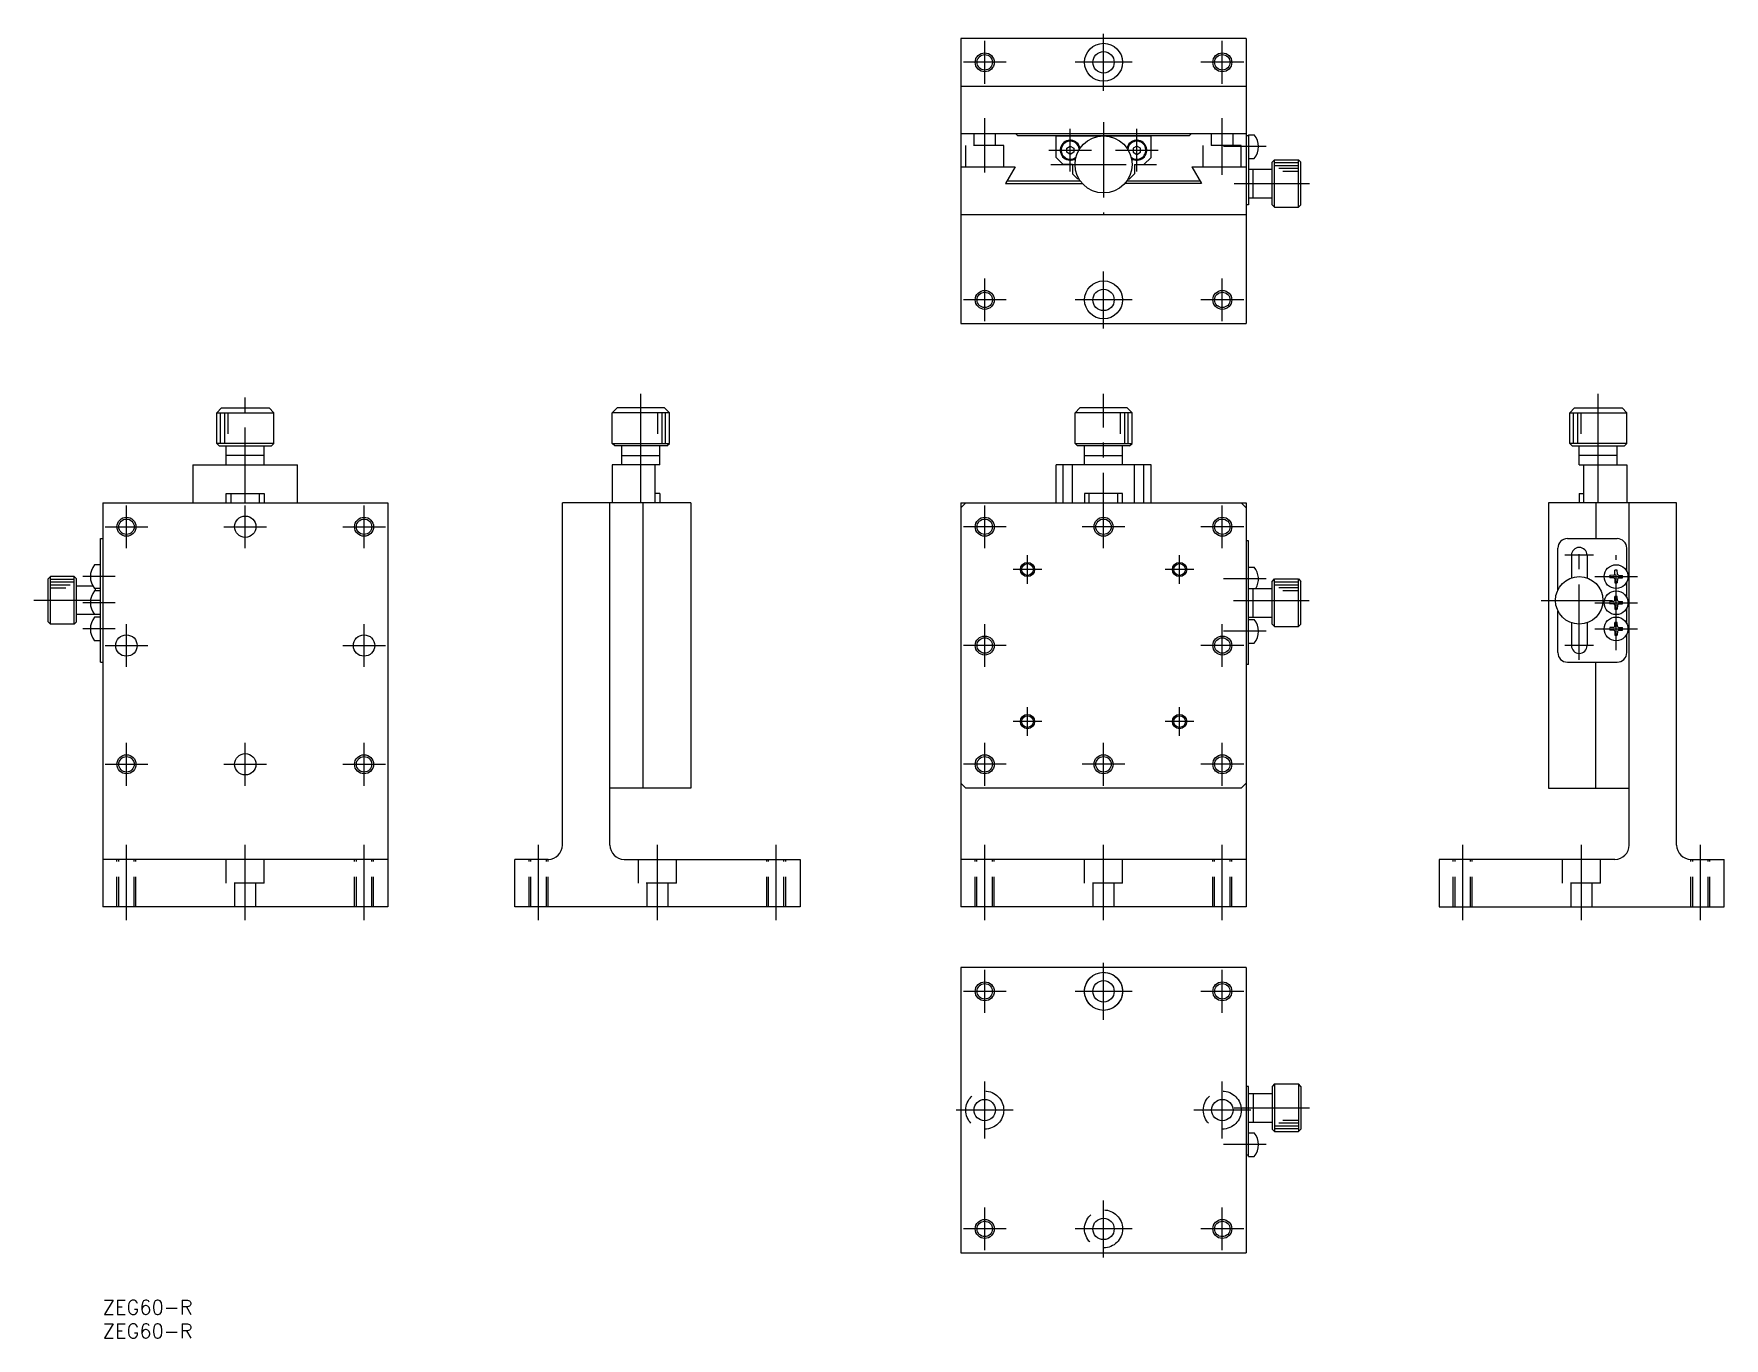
# Model space of a CAD drawing. Extents: x -15 to 341, y -8 to 267.
import ezdxf

# ---------------------------------------------------------------- set-up
doc = ezdxf.new("R2010")
doc.units = 0
doc.header["$LTSCALE"] = 0.5
doc.linetypes.add('CENTER', pattern=[50.8, 31.75, -6.35, 6.35, -6.35])
doc.linetypes.add('DASHED', pattern=[19.05, 12.7, -6.35])
for name, color, linetype in [('MSM_CENTER', 1, 'CENTER'), ('MSM_CONTINUOUS', 7, 'CONTINUOUS'), ('MSM_DASHED', 4, 'DASHED'), ('MSM_NARROW', 5, 'CONTINUOUS'), ('MSM_PART_NUMBER', 7, 'CONTINUOUS')]:
    doc.layers.add(name, color=color, linetype=linetype)
doc.styles.get("Standard").update_dxf_attribs({"font": 'txt.shx', "height": 3, "bigfont": 'bigfont.shx'})

# ---------------------------------------------------------------- blocks, each defined once
blk = doc.blocks.new('*U5')
at = {"layer": 'MSM_PART_NUMBER'}
blk.add_text('ZEG60-R', height=3, dxfattribs=at).set_placement((0, -3))
blk = doc.blocks.new('*U6')
at = {"layer": 'MSM_PART_NUMBER'}
blk.add_text('ZEG60-R', height=3, dxfattribs=at).set_placement((0, -8))

msp = doc.modelspace()

# ---------------------------------------------------------------- linework, layer by layer
at = {"layer": 'MSM_CENTER'}
for p, q in [((185.61, 256.02), (185.61, 265.02)), ((210.61, 254.52), (210.61, 266.52)), ((235.61, 256.02), (235.61, 265.02)), ((190.11, 260.52), (181.11, 260.52)), ((216.61, 260.52), (204.61, 260.52)), ((240.11, 260.52), (231.11, 260.52)), ((185.61, 237.33), (185.61, 248.74)), ((203.61, 237.52), (203.61, 246.52)), ((210.61, 247.93), (210.61, 228.49)), ((217.61, 237.52), (217.61, 246.52)), ((235.61, 236.83), (235.61, 248.74)), ((199.11, 242.02), (208.11, 242.02)), ((213.11, 242.02), (222.11, 242.02)), ((244.84, 242.77), (235.84, 242.77)), ((199.5, 239.02), (222.05, 239.02)), ((238.08, 235.02), (255.11, 235.02)), ((185.61, 206.02), (185.61, 215.02)), ((210.61, 204.52), (210.61, 216.52)), ((235.61, 206.02), (235.61, 215.02)), ((190.11, 210.52), (181.11, 210.52)), ((216.61, 210.52), (204.61, 210.52)), ((240.11, 210.52), (231.11, 210.52)), ((30, 167.78), (30, 190.78)), ((113.24, 175.78), (113.24, 190.78)), ((210.61, 158.28), (210.61, 190.78)), ((314.72, 175.78), (314.72, 190.78)), ((5, 158.28), (5, 167.28)), ((30, 158.28), (30, 167.28)), ((55, 158.28), (55, 167.28)), ((185.61, 158.28), (185.61, 167.28)), ((235.61, 158.28), (235.61, 167.28)), ((0.5, 162.78), (9.5, 162.78)), ((25.5, 162.78), (34.5, 162.78)), ((50.5, 162.78), (59.5, 162.78)), ((190.11, 162.78), (181.11, 162.78)), ((215.11, 162.78), (206.11, 162.78)), ((240.11, 162.78), (231.11, 162.78)), ((194.61, 150.78), (194.61, 156.78)), ((226.61, 150.78), (226.61, 156.78)), ((313.72, 156.78), (307.72, 156.78)), ((310.72, 134.78), (310.72, 159.78)), ((318.47, 136.78), (318.47, 156.78)), ((197.61, 153.78), (191.61, 153.78)), ((229.61, 153.78), (223.61, 153.78)), ((2.61, 152.28), (-4.21, 152.28)), ((244.84, 151.78), (235.84, 151.78)), ((313.97, 152.28), (322.97, 152.28)), ((-0.63, 147.28), (-14.5, 147.28)), ((2.61, 146.78), (-4.21, 146.78)), ((237.99, 147.28), (255.11, 147.28)), ((302.72, 147.28), (317.72, 147.28)), ((313.97, 146.78), (322.97, 146.78)), ((2.61, 141.28), (-4.21, 141.28)), ((5, 133.28), (5, 142.28)), ((55, 133.28), (55, 142.28)), ((185.61, 133.28), (185.61, 142.28)), ((235.61, 133.28), (235.61, 142.28)), ((244.84, 140.78), (235.84, 140.78)), ((313.97, 141.28), (322.97, 141.28)), ((0.5, 137.78), (9.5, 137.78)), ((50.5, 137.78), (59.5, 137.78)), ((190.11, 137.78), (181.11, 137.78)), ((240.11, 137.78), (231.11, 137.78)), ((313.72, 137.78), (307.72, 137.78)), ((194.61, 118.78), (194.61, 124.78)), ((226.61, 118.78), (226.61, 124.78)), ((197.61, 121.78), (191.61, 121.78)), ((229.61, 121.78), (223.61, 121.78)), ((5, 108.28), (5, 117.28)), ((30, 108.28), (30, 117.28)), ((55, 108.28), (55, 117.28)), ((185.61, 108.28), (185.61, 117.28)), ((210.61, 108.28), (210.61, 117.28)), ((235.61, 108.28), (235.61, 117.28)), ((0.5, 112.78), (9.5, 112.78)), ((25.5, 112.78), (34.5, 112.78)), ((50.5, 112.78), (59.5, 112.78)), ((190.11, 112.78), (181.11, 112.78)), ((215.11, 112.78), (206.11, 112.78)), ((240.11, 112.78), (231.11, 112.78)), ((5, 79.97), (5, 96.05)), ((30, 79.97), (30, 96.05)), ((55, 79.97), (55, 96.05)), ((91.74, 79.97), (91.74, 96.05)), ((116.74, 79.97), (116.74, 96.05)), ((141.74, 79.97), (141.74, 96.05)), ((185.61, 79.97), (185.61, 96.05)), ((210.61, 79.97), (210.61, 96.05)), ((235.61, 79.97), (235.61, 96.05)), ((286.22, 79.97), (286.22, 96.05)), ((311.22, 79.97), (311.22, 96.05)), ((336.22, 79.97), (336.22, 96.05)), ((185.61, 60.5), (185.61, 69.5)), ((210.61, 59), (210.61, 71)), ((235.61, 60.5), (235.61, 69.5)), ((190.11, 65), (181.11, 65)), ((216.61, 65), (204.61, 65)), ((240.11, 65), (231.11, 65)), ((185.61, 34), (185.61, 46)), ((235.61, 34), (235.61, 46)), ((191.61, 40), (179.61, 40)), ((241.61, 40), (229.61, 40)), ((238.08, 40.5), (255.11, 40.5)), ((244.84, 32.75), (235.84, 32.75)), ((185.61, 10.5), (185.61, 19.5)), ((210.61, 9), (210.61, 21)), ((235.61, 10.5), (235.61, 19.5)), ((190.11, 15), (181.11, 15)), ((216.61, 15), (204.61, 15)), ((240.11, 15), (231.11, 15))]:
    msp.add_line(p, q, dxfattribs=at)
at = {"layer": 'MSM_CONTINUOUS'}
for p, q in [((240.61, 265.52), (180.61, 265.52)), ((180.61, 265.52), (180.61, 205.52)), ((240.61, 265.52), (240.61, 205.52)), ((180.61, 255.52), (240.61, 255.52)), ((180.61, 245.52), (240.61, 245.52)), ((192.61, 245.02), (192.11, 245.52)), ((229.11, 245.52), (228.61, 245.02)), ((240.61, 245.52), (240.61, 228.52)), ((228.61, 245.02), (192.61, 245.02)), ((200.61, 245.02), (220.61, 245.02)), ((200.61, 240.52), (200.61, 245.02)), ((202.86, 242.45), (203.61, 242.89)), ((202.86, 241.59), (202.86, 242.45)), ((203.61, 242.89), (204.36, 242.45)), ((204.36, 242.45), (204.36, 241.59)), ((217.61, 242.89), (216.86, 242.45)), ((216.86, 242.45), (216.86, 241.59)), ((218.36, 242.45), (217.61, 242.89)), ((218.36, 241.59), (218.36, 242.45)), ((220.61, 240.52), (220.61, 245.02)), ((241.11, 245.02), (240.61, 245.02)), ((241.11, 245.27), (241.11, 230.52)), ((241.11, 245.27), (242.33, 245.27)), ((180.61, 238.52), (191.99, 238.52)), ((191.99, 238.52), (189.97, 235.02)), ((200.61, 240.52), (202.11, 239.02)), ((204.11, 239.02), (202.11, 239.02)), ((203.61, 241.15), (202.86, 241.59)), ((204.36, 241.59), (203.61, 241.15)), ((204.11, 239.02), (204.11, 237.02)), ((216.86, 241.59), (217.61, 241.15)), ((217.11, 239.02), (217.11, 237.02)), ((217.11, 239.02), (219.11, 239.02)), ((217.61, 241.15), (218.36, 241.59)), ((220.61, 240.52), (219.11, 239.02)), ((229.22, 238.52), (240.61, 238.52)), ((229.22, 238.52), (231.24, 235.02)), ((241.11, 240.27), (242.33, 240.27)), ((246.11, 239.52), (246.61, 240.02)), ((246.11, 230.52), (246.11, 239.52)), ((246.61, 240.02), (251.61, 240.02)), ((246.61, 230.02), (246.61, 240.02)), ((251.61, 240.02), (252.11, 239.52)), ((251.61, 230.02), (251.61, 240.02)), ((252.11, 230.52), (252.11, 239.52)), ((189.97, 235.02), (206.13, 235.02)), ((205.73, 235.52), (190.26, 235.52)), ((205.11, 236.02), (204.11, 237.02)), ((205.41, 236.02), (205.11, 236.02)), ((231.24, 235.02), (215.08, 235.02)), ((230.95, 235.52), (215.48, 235.52)), ((215.8, 236.02), (216.11, 236.02)), ((216.11, 236.02), (217.11, 237.02)), ((241.11, 238.02), (246.11, 238.02)), ((242.11, 232.02), (242.11, 238.02)), ((241.11, 232.02), (246.11, 232.02)), ((180.61, 228.52), (240.61, 228.52)), ((241.11, 230.52), (240.61, 230.52)), ((246.61, 230.02), (246.11, 230.52)), ((246.61, 230.02), (251.61, 230.02)), ((252.11, 230.52), (251.61, 230.02)), ((180.61, 205.52), (240.61, 205.52)), ((24, 186.78), (25, 187.78)), ((24, 180.28), (24, 186.78)), ((24, 186.78), (36, 186.78)), ((25, 187.78), (35, 187.78)), ((35, 187.78), (36, 186.78)), ((36, 180.28), (36, 186.78)), ((108.24, 187.78), (107.24, 186.78)), ((119.24, 186.78), (107.24, 186.78)), ((107.24, 180.28), (107.24, 186.78)), ((118.24, 187.78), (108.24, 187.78)), ((119.24, 186.78), (118.24, 187.78)), ((119.24, 180.28), (119.24, 186.78)), ((205.61, 187.78), (204.61, 186.78)), ((216.61, 186.78), (204.61, 186.78)), ((204.61, 180.28), (204.61, 186.78)), ((215.61, 187.78), (205.61, 187.78)), ((216.61, 186.78), (215.61, 187.78)), ((216.61, 180.28), (216.61, 186.78)), ((308.72, 186.78), (309.72, 187.78)), ((308.72, 180.28), (308.72, 186.78)), ((308.72, 186.78), (320.72, 186.78)), ((309.72, 187.78), (319.72, 187.78)), ((319.72, 187.78), (320.72, 186.78)), ((320.72, 180.28), (320.72, 186.78)), ((24.5, 179.78), (24, 180.28)), ((36, 180.28), (24, 180.28)), ((24.5, 179.78), (35.5, 179.78)), ((26, 175.78), (26, 179.78)), ((34, 175.78), (34, 179.78)), ((35.5, 179.78), (36, 180.28)), ((107.24, 180.28), (119.24, 180.28)), ((107.74, 179.78), (107.24, 180.28)), ((118.74, 179.78), (107.74, 179.78)), ((109.24, 175.78), (109.24, 179.78)), ((117.24, 175.78), (117.24, 179.78)), ((118.74, 179.78), (119.24, 180.28)), ((204.61, 180.28), (216.61, 180.28)), ((205.11, 179.78), (204.61, 180.28)), ((216.11, 179.78), (205.11, 179.78)), ((206.61, 175.78), (206.61, 179.78)), ((214.61, 175.78), (214.61, 179.78)), ((216.11, 179.78), (216.61, 180.28)), ((309.22, 179.78), (308.72, 180.28)), ((320.72, 180.28), (308.72, 180.28)), ((309.22, 179.78), (320.22, 179.78)), ((310.72, 175.78), (310.72, 179.78)), ((318.72, 175.78), (318.72, 179.78)), ((320.22, 179.78), (320.72, 180.28)), ((19, 175.78), (41, 175.78)), ((19, 175.78), (19, 167.78)), ((34, 177.78), (26, 177.78)), ((41, 167.78), (41, 175.78)), ((117.24, 175.78), (107.24, 175.78)), ((107.24, 175.78), (107.24, 167.78)), ((109.24, 177.78), (117.24, 177.78)), ((113.24, 167.78), (113.24, 175.78)), ((116.24, 167.78), (116.24, 175.78)), ((220.61, 175.78), (200.61, 175.78)), ((200.61, 167.78), (200.61, 175.78)), ((202.11, 167.78), (202.11, 175.78)), ((204.11, 167.78), (204.11, 175.78)), ((206.61, 177.78), (214.61, 177.78)), ((217.11, 167.78), (217.11, 175.78)), ((219.11, 167.78), (219.11, 175.78)), ((220.61, 167.78), (220.61, 175.78)), ((318.72, 177.78), (310.72, 177.78)), ((310.72, 175.78), (320.72, 175.78)), ((311.72, 167.78), (311.72, 175.78)), ((314.72, 167.78), (314.72, 175.78)), ((320.72, 175.78), (320.72, 167.78)), ((0, 167.78), (60, 167.78)), ((0, 167.78), (0, 82.78)), ((26, 167.78), (26, 169.78)), ((26, 169.78), (34, 169.78)), ((27, 167.78), (27, 169.78)), ((33, 167.78), (33, 169.78)), ((34, 169.78), (34, 167.78)), ((60, 167.78), (60, 82.78)), ((96.74, 95.78), (96.74, 167.78)), ((123.74, 167.78), (96.74, 167.78)), ((106.74, 95.78), (106.74, 167.78)), ((113.74, 107.78), (113.74, 167.78)), ((117.24, 169.78), (116.24, 169.78)), ((117.24, 169.78), (117.24, 167.78)), ((123.74, 167.78), (123.74, 107.78)), ((180.61, 167.78), (180.61, 82.78)), ((180.61, 167.78), (240.61, 167.78)), ((181.61, 167.78), (180.61, 166.78)), ((214.61, 169.78), (206.61, 169.78)), ((206.61, 169.78), (206.61, 167.78)), ((207.61, 167.78), (207.61, 169.78)), ((213.61, 167.78), (213.61, 169.78)), ((214.61, 167.78), (214.61, 169.78)), ((240.61, 166.78), (239.61, 167.78)), ((240.61, 167.78), (240.61, 82.78)), ((331.22, 167.78), (304.22, 167.78)), ((304.22, 167.78), (304.22, 107.78)), ((310.72, 169.78), (311.72, 169.78)), ((310.72, 169.78), (310.72, 167.78)), ((314.22, 167.78), (314.22, 160.28)), ((321.22, 95.78), (321.22, 167.78)), ((331.22, 95.78), (331.22, 167.78)), ((180.61, 166.78), (180.61, 108.78)), ((240.61, 166.78), (240.61, 108.78)), ((-0.5, 160.28), (0, 160.28)), ((-0.5, 134.28), (-0.5, 160.28)), ((308.22, 160.28), (318.72, 160.28)), ((241.11, 159.78), (240.61, 159.78)), ((241.11, 133.78), (241.11, 159.78)), ((306.22, 149.46), (306.22, 158.28)), ((309.07, 156.78), (309.07, 152.07)), ((312.37, 156.78), (312.37, 151.93)), ((320.72, 153.37), (320.72, 158.28)), ((-0.5, 154.78), (-1.72, 154.78)), ((241.11, 154.28), (242.33, 154.28)), ((318.2, 152.78), (318.21, 153.61)), ((318.75, 152.78), (318.73, 153.61)), ((-11, 152.28), (-11.5, 151.78)), ((-11.5, 142.78), (-11.5, 151.78)), ((-6, 152.28), (-11, 152.28)), ((-11, 142.28), (-11, 152.28)), ((-5.5, 151.78), (-6, 152.28)), ((-6, 142.28), (-6, 152.28)), ((-5.5, 142.78), (-5.5, 151.78)), ((-2.06, 150.28), (-5.5, 150.28)), ((-0.5, 149.78), (-1.72, 149.78)), ((-1.5, 149.28), (-1.5, 149.78)), ((241.11, 149.78), (246.11, 149.78)), ((242.11, 143.78), (242.11, 149.78)), ((246.11, 151.28), (246.61, 151.78)), ((246.11, 142.28), (246.11, 151.28)), ((246.61, 141.78), (246.61, 151.78)), ((246.61, 151.78), (251.61, 151.78)), ((251.61, 141.78), (251.61, 151.78)), ((251.61, 151.78), (252.11, 151.28)), ((252.11, 142.28), (252.11, 151.28)), ((317.99, 152.56), (317.15, 152.54)), ((317.99, 152.01), (317.15, 152.02)), ((317.99, 152.56), (318.13, 152.62)), ((317.99, 152.01), (318.13, 151.95)), ((318.2, 152.78), (318.13, 152.62)), ((318.2, 151.78), (318.13, 151.95)), ((318.2, 151.78), (318.21, 150.96)), ((318.75, 151.78), (318.73, 150.96)), ((318.75, 152.78), (318.82, 152.62)), ((318.75, 151.78), (318.82, 151.95)), ((318.96, 152.56), (318.82, 152.62)), ((318.96, 152.01), (318.82, 151.95)), ((318.96, 152.56), (319.8, 152.54)), ((318.96, 152.01), (319.8, 152.02)), ((320.72, 147.87), (320.72, 151.19)), ((-0.5, 149.28), (-1.72, 149.28)), ((317.99, 147.06), (317.15, 147.04)), ((317.99, 146.51), (317.15, 146.52)), ((317.99, 147.06), (318.13, 147.12)), ((317.99, 146.51), (318.13, 146.45)), ((318.2, 147.28), (318.13, 147.12)), ((318.2, 146.28), (318.13, 146.45)), ((318.2, 147.28), (318.21, 148.11)), ((318.2, 146.28), (318.21, 145.46)), ((318.75, 147.28), (318.73, 148.11)), ((318.75, 146.28), (318.73, 145.46)), ((318.75, 147.28), (318.82, 147.12)), ((318.75, 146.28), (318.82, 146.45)), ((318.96, 147.06), (318.82, 147.12)), ((318.96, 146.51), (318.82, 146.45)), ((318.96, 147.06), (319.8, 147.04)), ((318.96, 146.51), (319.8, 146.52)), ((-11.5, 142.78), (-11, 142.28)), ((-6, 142.28), (-5.5, 142.78)), ((-0.5, 144.28), (-5.5, 144.28)), ((-0.5, 144.28), (-1.72, 144.28)), ((-0.5, 143.78), (-1.72, 143.78)), ((241.11, 143.78), (246.11, 143.78)), ((241.11, 143.28), (242.33, 143.28)), ((306.22, 136.28), (306.22, 145.1)), ((309.07, 142.5), (309.07, 137.78)), ((312.37, 142.64), (312.37, 137.78)), ((318.2, 141.78), (318.21, 142.61)), ((318.75, 141.78), (318.73, 142.61)), ((320.72, 142.37), (320.72, 145.69)), ((-6, 142.28), (-11, 142.28)), ((-0.5, 138.78), (-1.72, 138.78)), ((246.61, 141.78), (246.11, 142.28)), ((246.61, 141.78), (251.61, 141.78)), ((252.11, 142.28), (251.61, 141.78)), ((317.99, 141.56), (317.15, 141.54)), ((317.99, 141.01), (317.15, 141.02)), ((317.99, 141.56), (318.13, 141.62)), ((317.99, 141.01), (318.13, 140.95)), ((318.2, 141.78), (318.13, 141.62)), ((318.2, 140.78), (318.13, 140.95)), ((318.2, 140.78), (318.21, 139.96)), ((318.75, 140.78), (318.73, 139.96)), ((318.75, 141.78), (318.82, 141.62)), ((318.75, 140.78), (318.82, 140.95)), ((318.96, 141.56), (318.82, 141.62)), ((318.96, 141.01), (318.82, 140.95)), ((318.96, 141.56), (319.8, 141.54)), ((318.96, 141.01), (319.8, 141.02)), ((320.72, 136.28), (320.72, 140.19)), ((241.11, 138.28), (242.33, 138.28)), ((-0.5, 134.28), (0, 134.28)), ((241.11, 133.78), (240.61, 133.78)), ((308.22, 134.28), (318.72, 134.28)), ((314.22, 107.78), (314.22, 134.28)), ((123.74, 107.78), (106.74, 107.78)), ((180.61, 108.78), (181.61, 107.78)), ((239.61, 107.78), (181.61, 107.78)), ((239.61, 107.78), (240.61, 108.78)), ((304.22, 107.78), (321.22, 107.78)), ((60, 92.78), (0, 92.78)), ((86.74, 82.78), (86.74, 92.78)), ((93.74, 92.78), (86.74, 92.78)), ((109.74, 92.78), (146.74, 92.78)), ((146.74, 92.78), (146.74, 82.78)), ((240.61, 92.78), (180.61, 92.78)), ((281.22, 92.78), (281.22, 82.78)), ((318.22, 92.78), (281.22, 92.78)), ((334.22, 92.78), (341.22, 92.78)), ((341.22, 82.78), (341.22, 92.78)), ((60, 82.78), (0, 82.78)), ((146.74, 82.78), (86.74, 82.78)), ((240.61, 82.78), (180.61, 82.78)), ((281.22, 82.78), (341.22, 82.78)), ((180.61, 70), (180.61, 10)), ((240.61, 70), (180.61, 70)), ((240.61, 70), (240.61, 10)), ((241.11, 45), (240.61, 45)), ((241.11, 30.25), (241.11, 45)), ((241.11, 43.5), (246.11, 43.5)), ((242.11, 43.5), (242.11, 37.5)), ((246.61, 45.5), (246.11, 45)), ((246.11, 45), (246.11, 36)), ((246.61, 45.5), (246.61, 35.5)), ((246.61, 45.5), (251.61, 45.5)), ((251.61, 45.5), (251.61, 35.5)), ((252.11, 45), (251.61, 45.5)), ((252.11, 45), (252.11, 36)), ((241.11, 37.5), (246.11, 37.5)), ((246.11, 36), (246.61, 35.5)), ((251.61, 35.5), (252.11, 36)), ((241.11, 35.25), (242.33, 35.25)), ((246.61, 35.5), (251.61, 35.5)), ((241.11, 30.5), (240.61, 30.5)), ((241.11, 30.25), (242.33, 30.25)), ((180.61, 10), (240.61, 10))]:
    msp.add_line(p, q, dxfattribs=at)
for centre, radius in [((210.61, 260.52), 4), ((185.61, 260.52), 1.62), ((210.61, 260.52), 2.25), ((235.61, 260.52), 1.62), ((210.61, 239.02), 6), ((210.61, 210.52), 4), ((185.61, 210.52), 1.62), ((210.61, 210.52), 2.25), ((235.61, 210.52), 1.62), ((5, 162.78), 1.62), ((30, 162.78), 2.25), ((55, 162.78), 1.62), ((185.61, 162.78), 1.62), ((210.61, 162.78), 1.62), ((235.61, 162.78), 1.62), ((194.61, 153.78), 1.23), ((226.61, 153.78), 1.23), ((318.47, 152.28), 2.5), ((310.72, 147.28), 5), ((318.47, 146.78), 2.5), ((318.47, 141.28), 2.5), ((5, 137.78), 2.25), ((55, 137.78), 2.25), ((185.61, 137.78), 1.62), ((235.61, 137.78), 1.62), ((194.61, 121.78), 1.23), ((226.61, 121.78), 1.23), ((5, 112.78), 1.62), ((30, 112.78), 2.25), ((55, 112.78), 1.62), ((185.61, 112.78), 1.62), ((210.61, 112.78), 1.62), ((235.61, 112.78), 1.62), ((185.61, 65), 1.62), ((210.61, 65), 2.25), ((235.61, 65), 1.62), ((185.61, 40), 2.25), ((235.61, 40), 2.25), ((185.61, 15), 1.62), ((210.61, 15), 2.25), ((235.61, 15), 1.62)]:
    msp.add_circle(centre, radius, dxfattribs=at)
for centre, radius, start, end in [((203.61, 242.02), 2.1, 11.1452, 302.4576), ((203.61, 242.02), 1.9, 0, 309.0451), ((217.61, 242.02), 2.1, 237.5424, 168.8548), ((217.61, 242.02), 1.9, 230.9549, 175.4423), ((239.21, 242.77), 4, 321.3178, 38.6822), ((308.22, 158.28), 2, 90, 180), ((318.72, 158.28), 2, 0, 90), ((310.72, 156.78), 1.65, 0, 180), ((1.4, 152.28), 4, 141.3178, 218.6822), ((239.21, 151.78), 4, 330, 38.6822), ((318.47, 152.28), 1.35, 78.8959, 101.1041), ((318.47, 152.28), 1.35, 168.8959, 191.1041), ((318.47, 152.28), 1.35, 258.8959, 281.1041), ((318.47, 152.28), 1.35, 348.8959, 11.1041), ((1.4, 146.78), 4, 141.3178, 218.6822), ((318.47, 146.78), 1.35, 168.8959, 191.1041), ((318.47, 146.78), 1.35, 78.8959, 101.1041), ((318.47, 146.78), 1.35, 348.8959, 11.1041), ((1.4, 141.28), 4, 141.3178, 218.6822), ((239.21, 140.78), 4, 321.3178, 38.6822), ((318.47, 146.78), 1.35, 258.8959, 281.1041), ((318.47, 141.28), 1.35, 78.8959, 101.1041), ((318.47, 141.28), 1.35, 168.8959, 191.1041), ((318.47, 141.28), 1.35, 258.8959, 281.1041), ((318.47, 141.28), 1.35, 348.8959, 11.1041), ((308.22, 136.28), 2, 180, 270), ((310.72, 137.78), 1.65, 180, 0), ((318.72, 136.28), 2, 270, 0), ((93.74, 95.78), 3, 270, 0), ((109.74, 95.78), 3, 180, 270), ((318.22, 95.78), 3, 270, 0), ((334.22, 95.78), 3, 180, 270), ((239.21, 32.75), 4, 321.3178, 38.6822)]:
    msp.add_arc(centre, radius, start, end, dxfattribs=at)
at = {"layer": 'MSM_DASHED'}
for p, q in [((183.36, 243.02), (183.36, 245.52)), ((187.86, 243.02), (187.86, 245.52)), ((233.36, 243.02), (233.36, 245.52)), ((237.86, 243.02), (237.86, 245.52)), ((189.61, 243.02), (181.61, 243.02)), ((181.61, 238.52), (181.61, 243.02)), ((189.61, 238.52), (189.61, 243.02)), ((239.61, 243.02), (231.61, 243.02)), ((231.61, 238.52), (231.61, 243.02)), ((239.61, 238.52), (239.61, 243.02)), ((3, 82.78), (3, 92.78)), ((3.38, 82.78), (3.38, 92.78)), ((6.62, 82.78), (6.62, 92.78)), ((7, 82.78), (7, 92.78)), ((26, 87.78), (26, 92.78)), ((34, 87.78), (34, 92.78)), ((53, 82.78), (53, 92.78)), ((53.38, 82.78), (53.38, 92.78)), ((56.62, 82.78), (56.62, 92.78)), ((57, 82.78), (57, 92.78)), ((89.74, 82.78), (89.74, 92.78)), ((90.12, 82.78), (90.12, 92.78)), ((93.36, 82.78), (93.36, 92.78)), ((93.74, 82.78), (93.74, 92.78)), ((112.74, 87.78), (112.74, 92.78)), ((120.74, 87.78), (120.74, 92.78)), ((139.74, 82.78), (139.74, 92.78)), ((140.12, 82.78), (140.12, 92.78)), ((143.36, 82.78), (143.36, 92.78)), ((143.74, 82.78), (143.74, 92.78)), ((183.61, 82.78), (183.61, 92.78)), ((183.98, 82.78), (183.98, 92.78)), ((187.23, 82.78), (187.23, 92.78)), ((187.61, 82.78), (187.61, 92.78)), ((206.61, 87.78), (206.61, 92.78)), ((214.61, 87.78), (214.61, 92.78)), ((233.61, 82.78), (233.61, 92.78)), ((233.98, 82.78), (233.98, 92.78)), ((237.23, 82.78), (237.23, 92.78)), ((237.61, 82.78), (237.61, 92.78)), ((284.22, 82.78), (284.22, 92.78)), ((284.6, 82.78), (284.6, 92.78)), ((287.84, 82.78), (287.84, 92.78)), ((288.22, 82.78), (288.22, 92.78)), ((307.22, 87.78), (307.22, 92.78)), ((315.22, 87.78), (315.22, 92.78)), ((334.22, 82.78), (334.22, 92.78)), ((334.6, 82.78), (334.6, 92.78)), ((337.84, 82.78), (337.84, 92.78)), ((338.22, 82.78), (338.22, 92.78)), ((34, 87.78), (26, 87.78)), ((27.75, 87.78), (27.75, 82.78)), ((32.25, 82.78), (32.25, 87.78)), ((120.74, 87.78), (112.74, 87.78)), ((114.49, 87.78), (114.49, 82.78)), ((118.99, 82.78), (118.99, 87.78)), ((214.61, 87.78), (206.61, 87.78)), ((208.36, 87.78), (208.36, 82.78)), ((212.86, 82.78), (212.86, 87.78)), ((315.22, 87.78), (307.22, 87.78)), ((308.97, 87.78), (308.97, 82.78)), ((313.47, 82.78), (313.47, 87.78))]:
    msp.add_line(p, q, dxfattribs=at)
for centre in [(210.61, 65), (185.61, 40), (235.61, 40), (210.61, 15)]:
    msp.add_circle(centre, 4, dxfattribs=at)
at = {"layer": 'MSM_NARROW'}
for p, q in [((246.61, 239.42), (251.61, 239.42)), ((246.61, 238.82), (251.61, 238.82)), ((247.47, 238.22), (251.61, 238.22)), ((248.34, 237.62), (251.61, 237.62)), ((24.8, 180.28), (24.8, 186.78)), ((25.6, 186.78), (25.6, 180.28)), ((26.4, 182.31), (26.4, 186.78)), ((116.84, 182.31), (116.84, 186.78)), ((117.64, 186.78), (117.64, 180.28)), ((118.44, 180.28), (118.44, 186.78)), ((214.21, 182.31), (214.21, 186.78)), ((215.01, 186.78), (215.01, 180.28)), ((215.81, 180.28), (215.81, 186.78)), ((309.52, 180.28), (309.52, 186.78)), ((310.32, 186.78), (310.32, 180.28)), ((311.12, 182.31), (311.12, 186.78)), ((-6, 151.68), (-11, 151.68)), ((-6, 151.08), (-11, 151.08)), ((-6.86, 150.48), (-11, 150.48)), ((-7.73, 149.88), (-11, 149.88)), ((246.61, 151.18), (251.61, 151.18)), ((246.61, 150.58), (251.61, 150.58)), ((247.47, 149.98), (251.61, 149.98)), ((248.34, 149.38), (251.61, 149.38)), ((246.61, 36.7), (251.61, 36.7)), ((246.61, 36.1), (251.61, 36.1)), ((247.47, 37.3), (251.61, 37.3)), ((248.34, 37.9), (251.61, 37.9))]:
    msp.add_line(p, q, dxfattribs=at)
for centre, radius in [((185.61, 260.52), 2), ((235.61, 260.52), 2), ((185.61, 210.52), 2), ((235.61, 210.52), 2), ((5, 162.78), 2), ((55, 162.78), 2), ((185.61, 162.78), 2), ((210.61, 162.78), 2), ((235.61, 162.78), 2), ((194.61, 153.78), 1.5), ((226.61, 153.78), 1.5), ((185.61, 137.78), 2), ((235.61, 137.78), 2), ((194.61, 121.78), 1.5), ((226.61, 121.78), 1.5), ((5, 112.78), 2), ((55, 112.78), 2), ((185.61, 112.78), 2), ((210.61, 112.78), 2), ((235.61, 112.78), 2), ((210.61, 65), 4), ((185.61, 65), 2), ((235.61, 65), 2), ((185.61, 15), 2), ((235.61, 15), 2)]:
    msp.add_circle(centre, radius, dxfattribs=at)

# ---------------------------------------------------------------- block references
at = {"layer": 'MSM_CONTINUOUS'}
for name in ['*U5', '*U6']:
    msp.add_blockref(name, (0, 0), dxfattribs=at)

doc.saveas('drawing.dxf')
